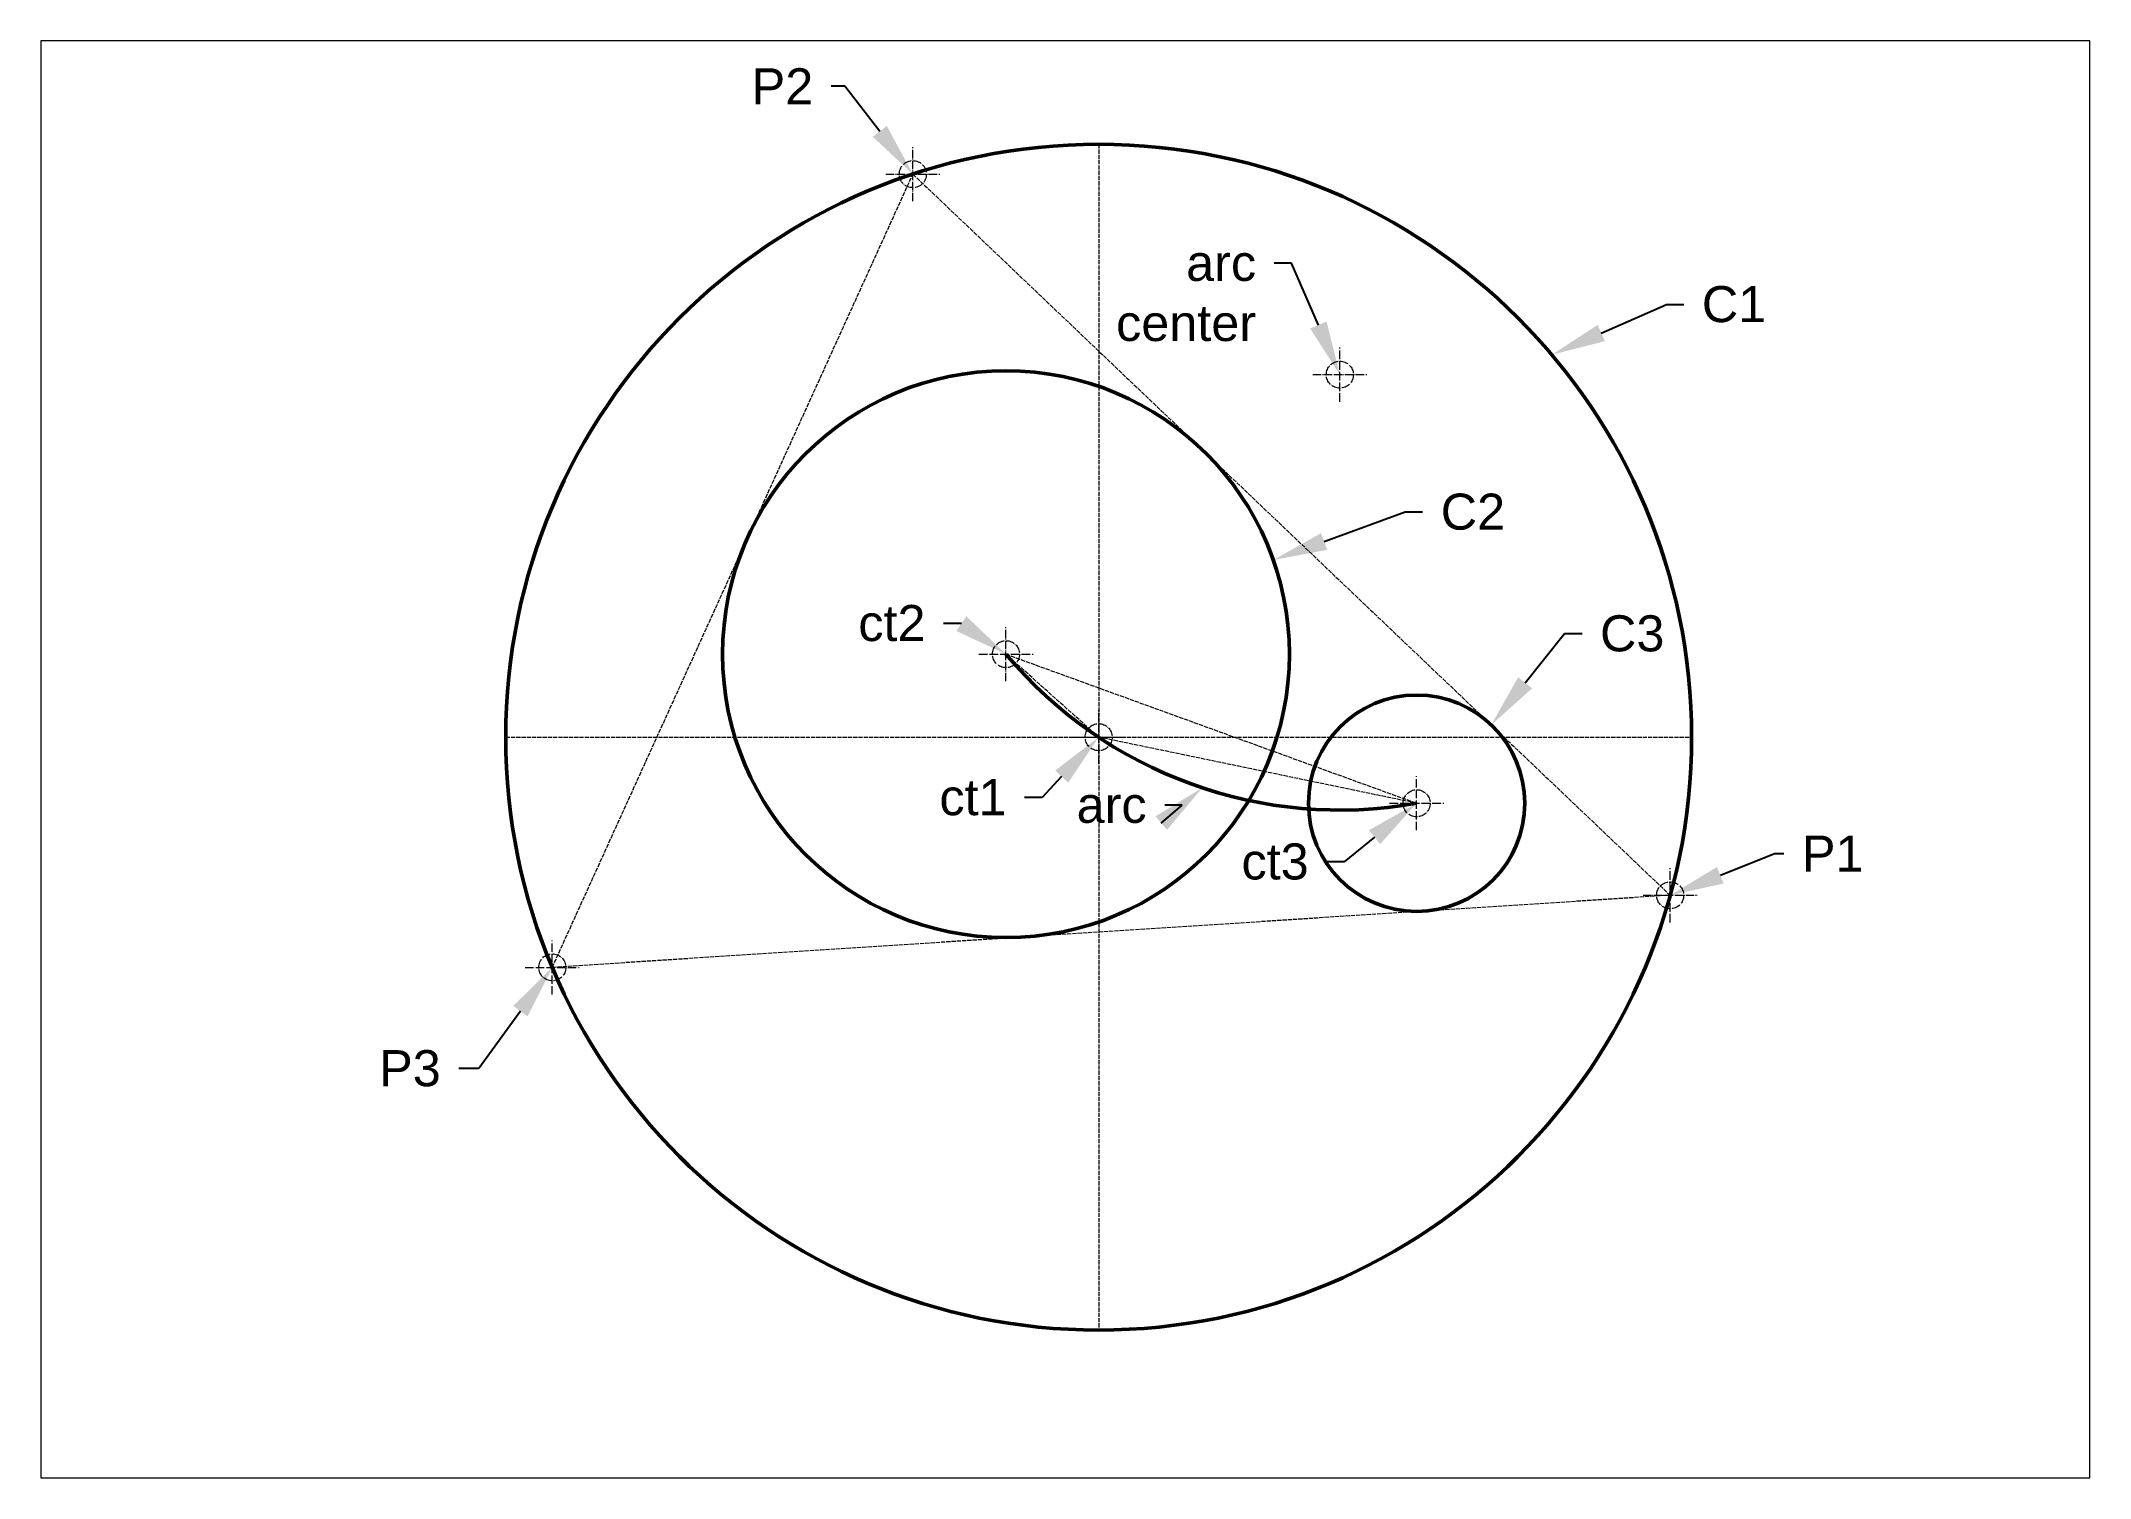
# Paper-space layout 'Layout1' of a CAD drawing. Header units: metres, sheet in millimetres. Extents: x 4 to 292, y 4 to 206.
# The model-space entities are those that its viewports show. They can reach past a viewport. Long polylines and large blocks are cut down to what shows.
import ezdxf
from ezdxf import colors
from ezdxf.entities.mleader import LeaderData, LeaderLine
from ezdxf.math import Vec2, Vec3

# ---------------------------------------------------------------- set-up
doc = ezdxf.new("R2010")
doc.units = ezdxf.units.M
doc.header["$LTSCALE"] = 0.25
doc.header["$PDMODE"] = 34
doc.header["$PDSIZE"] = 0.75
doc.linetypes.add('ACAD_ISO02W100', pattern=[15, 12, -3])
doc.linetypes.add('ACAD_ISO04W100', pattern=[30, 24, -3, 0, -3])
for name, color, linetype, lineweight in [('0-Axe', 54, 'ACAD_ISO04W100', 5), ('0-Dimension', 92, 'Continuous', 5), ('0-Object', 7, 'Continuous', 50), ('0-Sketch', 1, 'ACAD_ISO02W100', 15)]:
    doc.layers.add(name, color=color, linetype=linetype, lineweight=lineweight)
doc.styles.get("Standard").update_dxf_attribs({"font": 'arial.ttf'})

msp = doc.modelspace()

# ---------------------------------------------------------------- linework, layer by layer
at = {"layer": '0-Axe'}
for p in [(20, 32), (31.841, 26.439), (22.582, 18.687), (25.153, 16.385), (33.97, 14.553), (41, 12), (10, 10)]:
    msp.add_point(p, dxfattribs=at)
at = {"layer": '0-Object'}
for centre, radius in [((25.153, 16.385), 16.443), ((22.582, 18.687), 7.859), ((33.97, 14.553), 3)]:
    msp.add_circle(centre, radius, dxfattribs=at)
msp.add_arc((31.841, 26.439), 12.076, 219.9362, 280.1523, dxfattribs=at)
at = {"layer": '0-Sketch'}
for p, q in [((25.153, 32.828), (25.153, -0.058)), ((22.582, 18.687), (33.97, 14.553)), ((25.153, 16.385), (22.582, 18.687)), ((8.71, 16.385), (41.596, 16.385)), ((33.97, 14.553), (25.153, 16.385))]:
    msp.add_line(p, q, dxfattribs=at)
msp.add_lwpolyline([(10, 10), (20, 32), (41, 12)], close=True, dxfattribs=at)

# ---------------------------------------------------------------- leaders
at = {"layer": '0-Dimension'}
ml = msp.add_multileader_mtext('Standard', dxfattribs=at)
ml.set_content('P2', color=256)
ml.set_leader_properties()
ml.build(insert=Vec2(0, 0))
ml.multileader.update_dxf_attribs({"dogleg_length": 2, "arrow_head_size": 1.5})
ctx = ml.context
ctx.base_point, ctx.char_height, ctx.arrow_head_size, ctx.landing_gap_size, ctx.plane_origin = Vec3(15.211, 34.436), 1, 1.5, 0.5, Vec3(20, 32)
ctx.text_align_type = 2
notes = []
notes.append((ctx, [(0, (1, 1, 0), (18.116, 34.436), (-1, 0), 0.378, [(0, [(20, 32)], 0, [])])]))
ctx.mtext.insert, ctx.mtext.alignment, ctx.mtext.flow_direction = Vec3(17.238, 34.936), 3, 5
ml = msp.add_multileader_mtext('Standard', dxfattribs=at)
ml.set_content('arc\\Pcenter', color=256)
ml.set_leader_properties()
ml.build(insert=Vec2(0, 0))
ml.multileader.update_dxf_attribs({"dogleg_length": 2, "arrow_head_size": 1.5})
ctx = ml.context
ctx.base_point, ctx.char_height, ctx.arrow_head_size, ctx.landing_gap_size, ctx.plane_origin = Vec3(25.171, 29.531), 1, 1.5, 0.5, Vec3(29.979, 27.987)
ctx.text_align_type = 2
notes.append((ctx, [(1, (1, 1, 0), (30.501, 29.531), (-1, 0), 0.483, [(0, [(31.841, 26.439)], 0, [])])]))
ctx.mtext.insert, ctx.mtext.alignment, ctx.mtext.flow_direction = Vec3(29.518, 30.039), 3, 5
ml = msp.add_multileader_mtext('Standard', dxfattribs=at)
ml.set_content('C1', color=256)
ml.set_leader_properties()
ml.build(insert=Vec2(0, 0))
ml.multileader.update_dxf_attribs({"dogleg_length": 2, "arrow_head_size": 1.5})
ctx = ml.context
ctx.base_point, ctx.char_height, ctx.arrow_head_size, ctx.landing_gap_size, ctx.plane_origin = Vec3(41.379, 28.387), 1, 1.5, 0.5, Vec3(37.718, 26.991)
notes.append((ctx, [(0, (1, 1, 0), (40.895, 28.387), (1, 0), 0.483, [(0, [(37.718, 26.991)], 0, [])])]))
ctx.mtext.insert, ctx.mtext.flow_direction = Vec3(41.879, 28.896), 5
ml = msp.add_multileader_mtext('Standard', dxfattribs=at)
ml.set_content('C2', color=256)
ml.set_leader_properties()
ml.build(insert=Vec2(0, 0))
ml.multileader.update_dxf_attribs({"dogleg_length": 2, "arrow_head_size": 1.5})
ctx = ml.context
ctx.base_point, ctx.char_height, ctx.arrow_head_size, ctx.landing_gap_size, ctx.plane_origin = Vec3(34.138, 22.632), 1, 1.5, 0.5, Vec3(28.002, 24.379)
notes.append((ctx, [(0, (1, 1, 0), (33.654, 22.632), (1, 0), 0.483, [(0, [(29.995, 21.299)], 0, [])])]))
ctx.mtext.insert, ctx.mtext.flow_direction = Vec3(34.638, 23.14), 5
ml = msp.add_multileader_mtext('Standard', dxfattribs=at)
ml.set_content('ct2', color=256)
ml.set_leader_properties()
ml.build(insert=Vec2(0, 0))
ml.multileader.update_dxf_attribs({"dogleg_length": 2, "arrow_head_size": 1.5})
ctx = ml.context
ctx.base_point, ctx.char_height, ctx.arrow_head_size, ctx.landing_gap_size, ctx.plane_origin = Vec3(18.114, 19.542), 1, 1.5, 0.5, Vec3(22.582, 18.687)
ctx.text_align_type = 2
notes.append((ctx, [(1, (1, 1, 0), (21.333, 19.542), (-1, 0), 0.483, [(0, [(22.582, 18.687)], 0, [])])]))
ctx.mtext.insert, ctx.mtext.alignment, ctx.mtext.flow_direction = Vec3(20.35, 20.051), 3, 5
ml = msp.add_multileader_mtext('Standard', dxfattribs=at)
ml.set_content('C3', color=256)
ml.set_leader_properties()
ml.build(insert=Vec2(0, 0))
ml.multileader.update_dxf_attribs({"dogleg_length": 2, "arrow_head_size": 1.5})
ctx = ml.context
ctx.base_point, ctx.char_height, ctx.arrow_head_size, ctx.landing_gap_size, ctx.plane_origin = Vec3(38.556, 19.256), 1, 1.5, 0.5, Vec3(32.731, 19.875)
notes.append((ctx, [(0, (1, 1, 0), (38.073, 19.256), (1, 0), 0.483, [(0, [(36.039, 16.725)], 0, [])])]))
ctx.mtext.insert, ctx.mtext.flow_direction = Vec3(39.056, 19.765), 5
ml = msp.add_multileader_mtext('Standard', dxfattribs=at)
ml.set_content('ct1', color=256)
ml.set_leader_properties()
ml.build(insert=Vec2(0, 0))
ml.multileader.update_dxf_attribs({"dogleg_length": 2, "arrow_head_size": 1.5})
ctx = ml.context
ctx.base_point, ctx.char_height, ctx.arrow_head_size, ctx.landing_gap_size, ctx.plane_origin = Vec3(20.547, 14.713), 1, 1.5, 0.5, Vec3(25.153, 16.385)
ctx.text_align_type = 2
notes.append((ctx, [(1, (1, 1, 0), (23.583, 14.713), (-1, 0), 0.483, [(0, [(25.153, 16.385)], 0, [])])]))
ctx.mtext.insert, ctx.mtext.alignment, ctx.mtext.flow_direction = Vec3(22.599, 15.221), 3, 5
ml = msp.add_multileader_mtext('Standard', dxfattribs=at)
ml.set_content('arc', color=256)
ml.set_leader_properties()
ml.build(insert=Vec2(0, 0))
ml.multileader.update_dxf_attribs({"dogleg_length": 2, "arrow_head_size": 1.5})
ctx = ml.context
ctx.base_point, ctx.char_height, ctx.arrow_head_size, ctx.landing_gap_size, ctx.plane_origin = Vec3(24.105, 14.5), 1, 1.5, 0.5, Vec3(27.221, 14.342)
ctx.text_align_type = 2
notes.append((ctx, [(1, (1, 1, 0), (27.466, 14.5), (-1, 0), 0.483, [(0, [(28.026, 14.982)], 0, [])])]))
ctx.mtext.insert, ctx.mtext.alignment, ctx.mtext.flow_direction = Vec3(26.482, 15.009), 3, 5
ml = msp.add_multileader_mtext('Standard', dxfattribs=at)
ml.set_content('ct3', color=256)
ml.set_leader_properties()
ml.build(insert=Vec2(0, 0))
ml.multileader.update_dxf_attribs({"dogleg_length": 2, "arrow_head_size": 1.5})
ctx = ml.context
ctx.base_point, ctx.char_height, ctx.arrow_head_size, ctx.landing_gap_size, ctx.plane_origin = Vec3(28.731, 12.93), 1, 1.5, 0.5, Vec3(33.97, 14.553)
ctx.text_align_type = 2
notes.append((ctx, [(1, (1, 1, 0), (31.96, 12.93), (-1, 0), 0.483, [(0, [(33.97, 14.553)], 0, [])])]))
ctx.mtext.insert, ctx.mtext.alignment, ctx.mtext.flow_direction = Vec3(30.977, 13.439), 3, 5
ml = msp.add_multileader_mtext('Standard', dxfattribs=at)
ml.set_content('P1', color=256)
ml.set_leader_properties()
ml.build(insert=Vec2(0, 0))
ml.multileader.update_dxf_attribs({"arrow_head_size": 1.5})
ctx = ml.context
ctx.base_point, ctx.char_height, ctx.arrow_head_size, ctx.landing_gap_size, ctx.plane_origin = Vec3(44.155, 13.156), 1, 1.5, 0.5, Vec3(41, 12)
notes.append((ctx, [(0, (1, 1, 0), (43.891, 13.156), (1, 0), 0.264, [(0, [(41, 12)], 0, [])])]))
ctx.mtext.insert, ctx.mtext.flow_direction = Vec3(44.655, 13.656), 5
ml = msp.add_multileader_mtext('Standard', dxfattribs=at)
ml.set_content('P3', color=256)
ml.set_leader_properties()
ml.build(insert=Vec2(0, 0))
ml.multileader.update_dxf_attribs({"dogleg_length": 2, "arrow_head_size": 1.5})
ctx = ml.context
ctx.base_point, ctx.char_height, ctx.arrow_head_size, ctx.landing_gap_size, ctx.plane_origin = Vec3(4.871, 7.197), 1, 1.5, 0.5, Vec3(10, 10)
ctx.text_align_type = 2
notes.append((ctx, [(0, (1, 1, 0), (7.965, 7.197), (-1, 0), 0.556, [(0, [(10, 10)], 0, [])])]))
ctx.mtext.insert, ctx.mtext.alignment, ctx.mtext.flow_direction = Vec3(6.908, 7.706), 3, 5
for ctx, leaders in notes:
    for number, flags, end, landing, length, lines in leaders:
        leader = LeaderData()
        leader.index, (leader.has_last_leader_line, leader.has_dogleg_vector, leader.attachment_direction) = number, flags
        leader.last_leader_point, leader.dogleg_vector, leader.dogleg_length = Vec3(end), Vec3(landing), length
        for number, points, colour, breaks in lines:
            line = LeaderLine()
            line.index, line.vertices, line.color, line.breaks = number, Vec3.list(points), colors.encode_raw_color(colour), breaks
            leader.lines.append(line)
        ctx.leaders.append(leader)

psp = doc.layouts.get("Layout1")

# ---------------------------------------------------------------- viewports
at = {"layer": '0', "view_target_point": (7.784, -1.294)}
psp.add_viewport(center=(147.99, 105.07), size=(288, 202), view_center_point=(16.448, 17.061), view_height=39.85427, dxfattribs=at)

doc.saveas('drawing.dxf')
